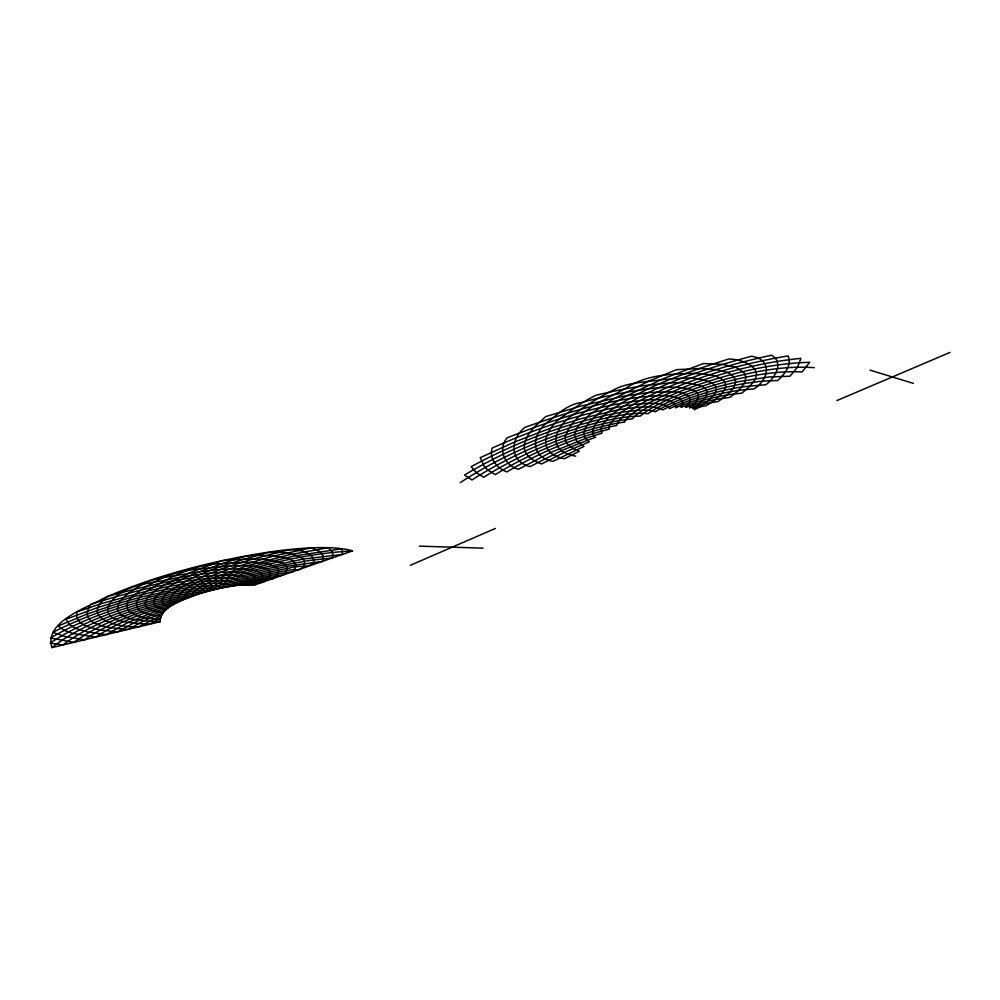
<?xml version="1.0" encoding="UTF-8"?>
<svg xmlns="http://www.w3.org/2000/svg" width="1000" height="1000" viewBox="0 0 1000 1000"><rect width="100%" height="100%" fill="white"/><g stroke="black" fill="none" stroke-linecap="round" stroke-linejoin="round"><path stroke-width="1.5" d="M352.6 550.887A153.138 32.325 -13.7 0 0 269.85 551.938C213.438 560.55 157.575 574.888 105.1 597.537C87.587 607.638 43.688 621.512 51.938 647.588C80.5 625.487 115.25 613.212 149.637 603.413A140.562 27.925 -13.6 0 1 153.825 602.263A136.363 27.1 -13.5 0 1 162.35 600.212A112.65 22.7 -13.4 0 1 170.312 598.4A105.412 21.325 -13.4 0 1 178.062 596.912A86.312 17.663 -13.4 0 1 185.138 595.688A81.613 16.75 -13.3 0 1 191.75 594.812A66.875 13.85 -13.4 0 1 197.613 594.188C215.7 589.388 234.788 582.938 253.837 585.275L352.475 550.938C318.75 552.725 285.363 559.163 252.963 568.575A151.988 31.075 -14.3 0 0 249.575 569.562L243.95 571.375A153.012 31.35 -14.4 0 0 240.738 572.438A133.312 27.6 -14.3 0 0 232.725 575.163A134.925 28.012 -14.4 0 0 225.362 578.013A109.6 23.038 -14.3 0 0 218.863 580.662A111.55 23.5 -14.4 0 0 213.175 583.35A90.262 19.175 -14.2 0 0 208.337 585.8A92.525 19.688 -14.3 0 0 204.387 588.2A76.263 15.938 -13.3 0 1 209.675 588.05A74.2 15.55 -13.3 0 1 214.112 588.25A60.312 12.713 -13.4 0 1 217.675 588.65L237.712 585.225L253.837 585.275A59.638 12.912 -13.6 0 0 256.85 583.312A74.05 16.075 -13.5 0 0 259.475 581.287A71.775 15.537 -13.5 0 0 261.175 579.4M460.25 482.638C500.562 456.3 545.312 436.962 591.675 424.188A155.062 36.025 -16.9 0 1 596.362 422.925A150.175 35.062 -16.7 0 1 605.538 420.788A124.3 29.45 -16.8 0 1 613.975 418.988A116.25 27.738 -16.8 0 1 621.8 417.7A95.388 23 -16.9 0 1 628.775 416.737A90.188 21.862 -16.9 0 1 634.938 416.275A74.075 18.075 -17 0 1 640.2 416.125A71.712 17.463 -18.1 0 1 643.662 413.375A87.95 21.275 -18.2 0 1 648.037 410.312A84.85 20.525 -18.1 0 1 653.263 407.175A104.9 25.125 -18.2 0 1 659.438 403.775A102.212 24.475 -18.2 0 1 666.35 400.387A126.463 29.863 -18.2 0 1 674.225 396.788A124.038 29.3 -18.1 0 1 682.688 393.325A152.7 35.462 -18.2 0 1 692.05 389.688A150.55 35 -18.1 0 1 701.75 386.35A172.675 39.625 -18 0 1 705.6 385.062L712.275 382.887A171.088 39.362 -17.9 0 1 716.15 381.763C747.962 372.738 781.05 365.25 814.338 367.675M165.7 609.888A125.962 24.787 -13.9 0 0 161.513 611.337L139.15 620.175L117.15 632.013L98.462 629.625L86.6 626.35L80.237 622.725L76.75 617.612L76.963 611.925L100.237 603.95L147.387 590.95L169.312 586.325L197.738 582.025L215.812 574.062L233 567.825L273.387 556.112L311.325 547.837L319.775 551.487L323.338 556.087L322.55 561.35L289.9 565.9A151.387 30.45 -14.1 0 0 286.613 566.5L280.8 567.737A149.725 30.113 -14.2 0 0 277.425 568.475A130.238 26.5 -14.2 0 0 268.812 570.45A129.925 26.463 -14.3 0 0 260.225 572.725A105.412 21.775 -14.2 0 0 252.338 574.938A105.825 21.9 -14.3 0 0 244.762 577.35A85.625 17.913 -14.2 0 0 237.963 579.65A86.375 18.088 -14.3 0 0 231.713 582.062A70.05 14.787 -14.2 0 0 226.287 584.312A70.938 14.988 -14.2 0 0 221.55 586.575A58.1 12.325 -14.1 0 0 217.675 588.65C205.012 591.562 192.5 595.35 180.675 600.788C172.275 605.275 159.2 610.475 160.012 621.775L51.938 647.588M410.375 565.275L495.438 528.425M836.938 400.562L950 352.413M419.425 546.15L483.062 548.15M575.688 456.138C543.975 450.763 555.275 424.8 576.337 412.663C587.513 404.212 599.712 397.163 612.137 390.7C626.775 382.212 644.55 382.388 660.938 379.725C678.188 378.862 698.263 374.7 713.75 384.237A181.938 45.912 -16.6 0 1 714.488 385.062A156.55 39.525 -16.8 0 1 715.975 387.238A157.088 40 -16.8 0 1 715.987 389.862A124.887 31.7 -17.1 0 1 715.4 392.45A125.825 32.125 -17.2 0 1 713.512 395.363A99.6 25.263 -17.4 0 1 711.162 398.175A101.25 25.787 -17.4 0 1 707.7 401.2A80.475 20.337 -17.6 0 1 703.9 404.075A83.05 21.037 -17.6 0 1 699.212 407.062A66.975 16.838 -17.7 0 1 694.325 409.862M870.037 370.15L913.275 383.35M261.175 579.4A84.537 17.337 -14.1 0 1 268.463 577.737A86.1 17.65 -14.1 0 1 275.6 576.375A106.662 21.6 -14.1 0 1 283.1 575.087A117.175 25.538 -13.3 0 0 285.025 572.888A148.537 32.388 -13.1 0 0 286.562 570.6A144.5 31.275 -13.1 0 0 286.85 568.575A169.65 36.625 -13 0 0 286.825 567.8L286.613 566.5A166.6 35.663 -13 0 0 286.087 565.862L282.725 563.05L276.825 561.112L261.613 559.1L244.025 559.113L221.85 560.712L190.837 572.337L164.363 584.938L153.9 591.763L147.625 597.65L145.15 602.537L145.6 605.55A148.5 32.337 -14.3 0 0 145.975 606.425L147.825 608.188A142.988 31.25 -14.2 0 0 149.537 609.362L152.675 610.638A138.275 30.263 -14.2 0 0 155.3 611.45L160.375 612.487A137.675 30.162 -14.2 0 0 162.763 612.837L144.113 620.737L127.912 629.45C115.037 628.138 75.138 626.663 90.938 604.237C130.4 591.85 170.85 581.413 212.213 578.3A143.825 29.625 -13.1 0 1 219.275 577.938A142.463 29.488 -13.1 0 1 225.362 578A114.162 23.938 -13.2 0 1 230.562 578.25A113.025 23.8 -13.1 0 1 234.688 578.888A89.913 19.1 -13.3 0 1 237.975 579.65A89.087 18.988 -13.3 0 1 240.175 580.75A70.9 15.175 -13.4 0 1 241.6 581.938A70.537 15.125 -13.4 0 1 242 583.375A56.788 12.2 -13.5 0 1 241.7 584.875A55.862 11.662 -14.1 0 1 247.725 582.987A68.037 14.1 -14.1 0 1 254.387 581.087A68.513 14.188 -14.1 0 1 261.175 579.4A90.525 19.613 -13.4 0 0 262.35 577.487A89.1 19.238 -13.4 0 0 262.45 575.8A112.987 24.325 -13.2 0 0 261.938 574.1A112.212 24.038 -13.2 0 0 260.212 572.725A141.838 30.175 -13 0 0 257.787 571.388A141.412 29.887 -13.1 0 0 254.088 570.425A164.988 34.588 -12.9 0 0 252.5 570.087C230.675 567.05 208.525 570.55 186.887 573.612C171.625 577.038 154.762 576.788 141.188 585.138C134.213 589.138 127.175 593.5 121.7 599.45C104.125 621.675 148.412 620.65 160.012 621.775C161.575 604.375 184.325 600.163 197.613 594.188A63.412 13.6 -14.1 0 1 199.062 592.4A77.638 16.612 -14.2 0 1 201.287 590.363A74.963 16.025 -14.1 0 1 204.4 588.2A94.438 19.562 -13.2 0 0 198.263 588.575A97.338 20.1 -13.3 0 0 191.412 589.338A120.087 24.475 -13.2 0 0 183.75 590.337A124.288 25.238 -13.3 0 0 175.575 591.725A147.963 29.638 -13.3 0 0 168.95 592.938L166.637 593.375A148.537 29.75 -13.4 0 0 163.275 594.087C125.162 602.375 87.688 614.525 52.912 632.337L64.4 636.388L84.675 639.775C104.625 625.763 127.45 616.5 150.538 609.05A132.863 26.2 -13.7 0 1 157.338 607.025A112.675 22.462 -13.6 0 1 164.788 604.913A100.438 20.125 -13.5 0 1 172.25 603.075A83.425 16.887 -13.5 0 1 179.25 601.462A77.9 16.812 -14 0 1 178.212 600.188A94.925 20.538 -14.1 0 1 177.7 598.638A87.513 18.887 -14.1 0 1 178.062 596.912A107.438 23.188 -14.2 0 1 179.062 594.925A101.225 21.775 -14.2 0 1 181.038 592.762A124.575 26.713 -14.4 0 1 183.75 590.337A119.375 25.5 -14.3 0 1 187.525 587.762A144.675 30.7 -14.5 0 1 191.488 585.3L192.1 584.938A142.188 30.025 -14.4 0 1 197.738 582.025M270.387 573.85A105.512 21.575 -14.1 0 1 278.238 572.212A130.262 26.237 -14.1 0 1 286.562 570.6A132.912 26.775 -14 0 1 294.488 569.388C302.15 572.1 308.775 562.35 301.425 557.95C291 552.263 277.938 551.55 266.462 552.85C232.913 562.612 197.712 571.475 168.675 591.712A147.713 31.625 -14.4 0 0 166.637 593.375L165.175 594.987A151.812 32.7 -14.5 0 0 164.412 595.9A132.425 28.575 -14.3 0 0 162.838 598.15A142.2 30.838 -14.4 0 0 162.35 600.212A116.5 25.25 -14.2 0 0 162.387 602A128.275 27.938 -14.3 0 0 163.375 603.587A105.538 22.9 -14.1 0 0 164.788 604.925A119.8 26.125 -14.2 0 0 166.975 606.075A99.338 21.55 -14 0 0 169.5 607A108.737 21.6 -13.7 0 0 162.525 609.138A127.1 25 -13.8 0 0 156.225 611.15L128.25 622.362L106.363 634.587L87.387 631.925L75.45 628.337L69.188 624.388L66 619.237L97.088 607.737L132 597.137L153.9 591.763L184.675 586.013A146.475 29.7 -13.2 0 1 192.1 584.938A145.363 29.55 -13.1 0 1 199.988 584.113A117.7 24.3 -13.2 0 1 207 583.525A115.45 23.925 -13.2 0 1 213.175 583.337A92.662 19.412 -13.3 0 1 218.463 583.362A90.975 19.125 -13.2 0 1 222.812 583.75A72.888 15.438 -13.3 0 1 226.287 584.312A71.65 15.2 -13.3 0 1 228.787 585.188A57.912 12.337 -13.4 0 1 230.45 586.188A56.537 11.9 -14.1 0 1 235.637 584.113A68.875 14.412 -14.2 0 1 241.6 581.938A68.562 14.338 -14.2 0 1 248.012 579.862A84.5 17.512 -14.2 0 1 255.125 577.725A84.55 17.5 -14.2 0 1 262.462 575.788A104.575 21.4 -14.2 0 1 270.387 573.85A114.6 24.838 -13.2 0 1 269.688 575.812A90.337 19.587 -13.4 0 1 268.475 577.737A93.05 20.25 -13.4 0 1 266.212 579.85A73.888 16.038 -13.6 0 1 263.562 581.888A69.237 14.212 -14.1 0 0 256.863 583.312A56.675 11.725 -14.1 0 0 250.55 584.8A57.825 12.488 -13.6 0 0 252.712 582.962A71.888 15.55 -13.5 0 0 254.375 581.087A70.738 15.263 -13.5 0 0 255.062 579.412A89.225 19.238 -13.3 0 0 255.125 577.725A88.763 19.075 -13.3 0 0 254.088 576.312A112.35 24.025 -13.2 0 0 252.325 574.938A112.375 23.912 -13.2 0 0 249.4 573.913A141.537 29.838 -13 0 0 245.662 572.962A141.775 29.712 -13.1 0 0 240.738 572.438C219.137 570.962 197.562 574.45 176.3 577.875C153.95 583.75 126.45 582.288 110.85 602.013C96.388 623.875 137.637 622.863 149.35 624.325L159.838 618.812C145.588 619.75 110.638 612.112 135.512 594.212C154.475 579.3 177.338 570.062 201.513 568.787C221.425 566.625 241.825 563.713 261.712 567.45A164.762 34.638 -13 0 1 263.288 567.788L265.338 568.6A165.675 35.075 -12.9 0 1 266.413 569.1A141.588 30.175 -13.1 0 1 268.812 570.45A142.9 30.663 -13 0 1 269.913 572.15A112.762 24.312 -13.3 0 1 270.387 573.85M244.762 577.35A89.087 19.038 -13.3 0 1 246.95 578.45A88.825 19.038 -13.3 0 1 248.012 579.862A70.525 15.163 -13.4 0 1 248.388 581.312A70.8 15.25 -13.4 0 1 247.738 582.987A56.95 12.275 -13.5 0 1 246.475 584.675A56 11.638 -14.1 0 1 252.725 582.962A68.275 14.087 -14.1 0 1 259.488 581.287A69.45 14.312 -14.1 0 1 266.2 579.85A85.8 17.512 -14.1 0 1 273.312 578.5A92.8 20.188 -13.5 0 0 275.587 576.375A117.575 25.625 -13.3 0 0 277.488 574.175A114.288 24.775 -13.3 0 0 278.238 572.212A144.987 31.375 -13.1 0 0 278.475 570.188A142.525 30.612 -13.1 0 0 277.413 568.475A167.125 35.737 -12.9 0 0 276.863 567.837L275.738 566.763A165.3 35.062 -13 0 0 274.675 566.263C258.212 560 239.95 562.85 222.787 563.587C196.95 563.913 173.263 575.262 151.5 588.312C125.512 602.737 136.562 615.538 160.775 615.825L138.65 626.875C121.05 627.85 77.412 619.138 107.825 596.35C146.625 585.737 186.25 575.988 226.663 575.075A142.575 29.625 -13.1 0 1 232.725 575.163A141.788 29.613 -13 0 1 237.7 575.675A113.062 23.887 -13.2 0 1 241.8 576.325M241.788 576.325A106.337 22.088 -14.3 0 1 249.4 573.913A130.988 26.837 -14.3 0 1 257.787 571.388A130.588 26.713 -14.2 0 1 266.413 569.1A150.025 30.337 -14.3 0 1 269.837 568.225L275.738 566.763A150.538 30.425 -14.2 0 1 279.137 566.025L309.1 560.487L332.5 557.888L332.663 552.425L328.225 547.675L288.825 554.9L246.938 565.812L212.213 578.3A138.475 29.05 -14.4 0 0 205.625 581.213A141.613 29.825 -14.5 0 0 199.988 584.113A115.188 24.475 -14.3 0 0 195.2 586.775A118.95 25.362 -14.4 0 0 191.412 589.338A96.438 20.663 -14.2 0 0 188.425 591.638A100.913 21.675 -14.2 0 0 186.425 593.8A81.962 17.637 -14.1 0 0 185.138 595.7A87.275 18.812 -14.1 0 0 184.75 597.425A71.438 15.388 -14 0 0 184.975 598.888A75.987 15.5 -13.4 0 0 178.212 600.188A92.013 18.6 -13.5 0 0 170.875 601.737A100.887 20.3 -13.5 0 0 163.375 603.587A121.5 24.162 -13.6 0 0 155.425 605.662A133.512 26.438 -13.7 0 0 148.6 607.7C122.312 615.825 96.2 626.112 73.8 642.375L50.388 638.013C84.625 618.125 122.625 605.475 161.075 596.625A147.925 29.475 -13.4 0 1 164.412 595.9A129.588 26.1 -13.4 0 1 172.887 594.15A123.825 25.025 -13.3 0 1 181.038 592.762A100.925 20.675 -13.3 0 1 188.438 591.638A97.025 19.938 -13.3 0 1 195.263 590.875A78.675 16.337 -13.3 0 1 201.287 590.363A76.05 15.838 -13.3 0 1 206.562 590.2A61.975 12.988 -13.4 0 1 211 590.275A59.325 12.637 -14.1 0 1 214.112 588.25A72.525 15.4 -14.2 0 1 218.075 586.025A71.237 15.1 -14.2 0 1 222.812 583.75A87.888 18.512 -14.3 0 1 228.412 581.3A86.762 18.238 -14.2 0 1 234.688 578.888A107.225 22.312 -14.3 0 1 241.8 576.325A112.425 23.863 -13.2 0 1 244.762 577.35M197.738 582.025A145.7 29.762 -13.2 0 1 205.625 581.213A143.6 29.45 -13.1 0 1 212.7 580.837A115.662 24.062 -13.2 0 1 218.875 580.662A114.038 23.825 -13.1 0 1 224.075 580.9A91.1 19.225 -13.3 0 1 228.412 581.3A89.85 19.013 -13.2 0 1 231.713 582.05A71.725 15.275 -13.3 0 1 234.188 582.938A70.862 15.125 -13.3 0 1 235.637 584.113A57.162 12.225 -13.4 0 1 236.312 585.388A56.087 11.75 -14.1 0 1 242 583.375A68.288 14.225 -14.2 0 1 248.388 581.312A68.3 14.212 -14.1 0 1 255.062 579.412A84.2 17.363 -14.2 0 1 262.362 577.487A84.862 17.475 -14.1 0 1 269.675 575.812A105.05 21.375 -14.1 0 1 277.488 574.175A107.088 21.775 -14.1 0 1 285.025 572.888A132.325 26.525 -14 0 1 292.913 571.675A147.938 32.237 -13.2 0 0 294.488 569.388L295.688 567A168.975 36.488 -13 0 0 295.688 566.225C295.25 559.487 286.7 558.45 281.537 557.087C265.562 555.175 248.65 553.538 233.438 559.825C206.812 569.525 177.05 576.938 156.025 596.987A152.15 32.775 -14.4 0 0 155.275 597.913L154.275 600.225A142.438 30.888 -14.3 0 0 153.812 602.263L154.062 603.212A148.363 32.35 -14.4 0 0 154.412 604.087A128.425 27.938 -14.2 0 0 155.425 605.662L155.65 605.85A142.925 31.288 -14.3 0 0 157.338 607.038A119.887 26.113 -14.1 0 0 159.562 608.175L159.925 608.3A138.287 30.325 -14.3 0 0 162.525 609.138A116.925 25.475 -14.1 0 0 165.7 609.888M202.2 586.175A114.725 24.325 -14.4 0 1 207 583.525A112.037 23.675 -14.3 0 1 212.7 580.837A137.863 28.825 -14.5 0 1 219.275 577.938A135.562 28.25 -14.4 0 1 226.663 575.075L234.925 572.038A153.812 31.637 -14.4 0 1 238.162 570.962L267.613 562.288L295.425 555.825L342.025 548.725L342.475 554.412L303.075 559.05L266.725 566.912A150.85 30.65 -14.2 0 0 263.288 567.788L257.45 569.45A151.175 30.762 -14.3 0 0 254.088 570.425A131.662 27.1 -14.3 0 0 245.662 572.962A132.65 27.363 -14.4 0 0 237.688 575.675A107.737 22.513 -14.3 0 0 230.55 578.25A109.1 22.85 -14.3 0 0 224.075 580.9A88.275 18.65 -14.2 0 0 218.463 583.362A89.887 19.025 -14.3 0 0 213.637 585.812A72.825 15.5 -14.2 0 0 209.675 588.05A74.675 15.925 -14.2 0 0 206.55 590.2A61.025 13.05 -14.1 0 0 204.262 592.125A64.088 13.35 -13.4 0 0 199.05 592.4A78.425 16.213 -13.3 0 0 193.05 592.925A81.912 16.887 -13.3 0 0 186.425 593.8A100.562 20.512 -13.3 0 0 179.05 594.925A105.838 21.513 -13.4 0 0 171.275 596.413A129.062 25.863 -13.4 0 0 162.85 598.162A136.975 27.35 -13.5 0 0 154.275 600.225C117.888 609.6 81.625 622.112 50.163 643.088L62.875 644.975C88.713 625.612 119.525 614.237 150.25 605.225A139.887 27.662 -13.6 0 1 154.412 604.087A122.062 24.375 -13.5 0 1 162.387 602A112.163 22.5 -13.5 0 1 170.325 600.2A92.413 18.75 -13.4 0 1 177.7 598.638A85.962 17.512 -13.4 0 1 184.75 597.413A70.688 14.525 -13.4 0 1 191.15 596.45A66.762 14.35 -14 0 1 191.75 594.812A81.7 17.55 -14.2 0 1 193.062 592.925A77.912 16.712 -14.1 0 1 195.275 590.875A96.088 20.55 -14.3 0 1 198.275 588.575A92.888 19.812 -14.2 0 1 202.213 586.175A94.688 19.7 -13.3 0 1 208.35 585.8A92.463 19.3 -13.2 0 1 213.65 585.812A74.375 15.65 -13.3 0 1 218.075 586.025A72.763 15.35 -13.3 0 1 221.562 586.575A58.975 12.5 -13.4 0 1 224.2 587.288A57.2 12.088 -14.1 0 1 228.787 585.188A69.75 14.663 -14.2 0 1 234.188 582.938A69.162 14.525 -14.2 0 1 240.175 580.75A85.25 17.763 -14.2 0 1 246.938 578.45A84.862 17.663 -14.2 0 1 254.088 576.312A104.913 21.587 -14.2 0 1 261.938 574.1A105.05 21.587 -14.2 0 1 269.913 572.15A129.588 26.237 -14.2 0 1 278.475 570.188A130.887 26.488 -14.1 0 1 286.85 568.575A150.6 30.125 -14.1 0 1 290.113 567.975C296.863 564.375 317.1 570 313.163 557.825C307.775 550.662 296.537 549.312 288.312 550.062C252.237 558.812 215.525 568.225 182.95 586.55A145.175 30.863 -14.4 0 0 179 589.012L177.625 590.062A147.287 31.5 -14.5 0 0 175.575 591.725A124.95 26.825 -14.3 0 0 172.887 594.15M202.213 586.175A117.413 24.125 -13.2 0 0 195.2 586.775A120.463 24.663 -13.3 0 0 187.512 587.762A146.037 29.462 -13.2 0 0 180.113 588.85L179 589.012A148.5 29.887 -13.3 0 0 172.35 590.225L141.225 597.062L118.525 603.375L87.137 614.038L58.038 626.062L64.212 630.325L72.912 633.475L95.538 637.175C113.2 625.225 133.025 616.838 153.238 610.2A127.7 25.225 -13.8 0 1 159.562 608.175A112.15 22.262 -13.7 0 1 166.975 606.062A93.925 18.837 -13.6 0 1 174.05 604.175A86.85 18.787 -14 0 1 172.25 603.075A105.388 22.887 -14.2 0 1 170.875 601.725A95.125 20.587 -14.1 0 1 170.325 600.2A116.287 25.2 -14.2 0 1 170.325 598.4A107.713 23.262 -14.2 0 1 171.287 596.413A132.113 28.487 -14.4 0 1 172.887 594.15M688.512 396.25A99.95 25.1 -17.1 0 1 689.963 398.038A99.075 24.975 -17.1 0 1 690.15 400.213A79.1 19.9 -17.3 0 1 689.625 402.425A78.713 19.85 -17.3 0 1 687.987 404.888A63.513 15.95 -17.5 0 1 685.763 407.337A62.875 14.887 -17.9 0 1 692.8 405.125A76.513 17.975 -17.8 0 1 700.337 402.975A76.988 18.1 -17.8 0 1 707.688 401.2A94.825 22.075 -17.7 0 1 715.375 399.55A96.475 22.5 -17.7 0 1 722.525 398.375A119.188 27.513 -17.6 0 1 729.862 397.375A131.188 33.625 -17.5 0 0 734.275 393.988A165.65 43.012 -17.2 0 0 738.525 390.4A160.975 41.425 -17.2 0 0 741.475 387.05A146.412 33.7 -17.6 0 0 733.05 388.45A145.225 33.3 -17.7 0 0 724 390.412A118.038 27.462 -17.8 0 0 715.4 392.45A118.05 27.413 -17.9 0 0 706.55 394.925A95.625 22.487 -17.9 0 0 698.3 397.413A96.163 22.6 -18 0 0 690.138 400.213A78.05 18.538 -18 0 0 682.712 402.962A78.763 18.713 -18 0 0 675.638 405.887A64.562 15.462 -18 0 0 669.388 408.688A65.65 16.375 -17.2 0 0 668.35 407.088A80.188 19.137 -18.1 0 1 674.938 404.038A79.125 18.875 -18 0 1 682.038 401.1A97.575 23.025 -18.1 0 1 689.963 398.05A96.638 22.812 -18 0 1 698.162 395.225A119.325 27.8 -18 0 1 707.087 392.362A118.675 27.688 -17.9 0 1 715.987 389.875A145.988 33.537 -17.8 0 1 725.475 387.388A146.05 33.663 -17.7 0 1 734.587 385.425A167.55 38.2 -17.6 0 1 738.112 384.7L744.137 383.537A169.05 38.737 -17.5 0 1 747.387 383.05L761.963 381.15L777.862 380.5C784.275 374.225 792.113 365.538 788.125 355.925C742.775 363.387 698.088 376.188 656.438 395.788A161.525 38.1 -18.3 0 0 648.3 399.8L647.337 400.325A164.762 38.925 -18.4 0 0 641.062 403.85A135.612 32.525 -18.3 0 0 634.8 407.562A141.825 34.038 -18.4 0 0 629.525 411.225A114.875 27.887 -18.2 0 0 625.163 414.525A122.163 29.663 -18.3 0 0 621.788 417.7A99.175 24.275 -18.2 0 0 619.25 420.525A107.75 26.363 -18.2 0 0 617.612 423.162A88.138 21.662 -18.1 0 0 616.712 425.45A92.238 21.862 -16.9 0 0 609.3 427.062A110.887 26.012 -16.9 0 0 601.225 429A124.475 28.925 -16.9 0 0 592.8 431.388A146.662 33.625 -16.9 0 0 585 433.713C553.638 443.8 523.387 457.425 495.275 474.6L487.925 470.163L483.963 466.075L480.238 457.675L515.05 441.8L551.25 427.925L581.1 418.663L614.288 410.712A163.6 38.638 -16.7 0 1 617.8 410.012L620.138 409.637A162.675 38.6 -16.6 0 1 626.763 408.638A137.012 32.925 -16.7 0 1 634.812 407.562A132.312 32.013 -16.7 0 1 641.95 407.062A107.587 26.3 -16.9 0 1 648.125 406.863A104.375 25.638 -16.8 0 1 653.263 407.175A84.537 20.888 -17 0 1 657.45 407.738M609.3 427.062A98.338 24.213 -18.1 0 0 609.212 429.175A103.837 24.3 -17 0 0 601.388 431.238A123.863 28.637 -16.9 0 0 593.013 433.612A141.213 32.3 -17 0 0 585.55 436.025C558.112 445.062 531.7 457.163 506.875 471.938C497.413 468.225 488.663 458.888 492.163 448.062C535.075 429.012 579.85 413.263 626.3 405.625A163.463 38.95 -16.7 0 1 632.95 404.625L634.025 404.513A160.55 38.525 -16.6 0 1 641.062 403.837A132.875 32.275 -16.7 0 1 648.213 403.35A130.7 31.188 -18.3 0 1 655.362 399.65A160.987 37.775 -18.3 0 1 663.5 395.65A157 36.837 -18.2 0 1 672.375 391.775C713.337 374.637 756.712 362.938 800.9 358.338L797.625 367.062L789.975 376.238L769.062 376.95L739.212 381.562A168.562 38.65 -17.7 0 0 735.65 382.275L729.25 383.825A168.363 38.425 -17.8 0 0 725.512 384.75A146.8 33.913 -17.8 0 0 715.962 387.238A147.55 33.988 -18 0 0 706.275 390.175A119.95 28.087 -18 0 0 697.3 393.062A121.137 28.338 -18.1 0 0 688.512 396.25A98.038 23.25 -18.1 0 0 680.562 399.325A99.425 23.575 -18.1 0 0 673.062 402.575A80.538 19.3 -18.1 0 0 666.462 405.637A82.062 19.675 -18.1 0 0 660.512 408.75A67.038 16.2 -18.1 0 0 655.475 411.637M609.288 427.062A119.775 29.388 -18.3 0 1 610.025 424.625A107.85 26.463 -18.2 0 1 611.625 421.987A132.375 32.262 -18.4 0 1 613.975 418.988A122.338 29.812 -18.3 0 1 617.325 415.825A150.638 36.325 -18.5 0 1 621.525 412.287A142.1 34.237 -18.3 0 1 626.775 408.638A167.987 40 -18.5 0 1 630.525 406.175L632.95 404.625A165.188 39.212 -18.4 0 1 639.225 401.087C680.55 378.938 725.888 365.15 771.55 355.2C784.463 362.925 774.75 378.263 765.8 384.738L744.725 386.562A168.025 38.3 -17.5 0 0 741.488 387.05A188.3 48.812 -16.9 0 0 742.513 385.75L744.137 383.537A184.762 47.375 -16.9 0 0 744.613 382.362L745.938 377.113L743.95 372.575L735.512 367.113L722.288 364.338L703.363 363.55L664.163 378.363L627.212 395.513L610.212 405.363L597.675 414.275L589.4 422.062L585.812 427.137A169.45 41.4 -18.5 0 0 584.963 428.65L584.062 431.863A163.1 40.075 -18.5 0 0 583.85 434.075L584.562 436.662A157.613 38.875 -18.4 0 0 585.5 438.413L588.013 440.875A156.925 38.763 -18.4 0 0 589.35 441.825L564.963 452.088L541.45 464L534.062 460.613L528.35 456.413L524.837 451.2L524.225 447.312L524.625 442.925L527.962 435.275L533.787 427.537L545.625 416.613L580.262 406.225L622.85 396.35L648.487 392.512L672.375 391.775A158.512 38.975 -16.7 0 1 678.2 392.25A156.962 38.9 -16.6 0 1 682.688 393.325A126.375 31.5 -16.9 0 1 686.263 394.538A125.138 31.387 -16.9 0 1 688.525 396.25M624.45 422.025A84.038 20.15 -16.9 0 0 617.612 423.162A101.587 24.125 -16.9 0 0 610.013 424.625A111.425 26.263 -16.9 0 0 601.9 426.562A134 31.175 -16.8 0 0 593.138 428.825A147.438 33.975 -16.9 0 0 585.288 431.175C549.625 442.113 515.288 457.512 483.638 477.275L476.262 472.575L471.112 466.675C514.525 443.225 561 425.05 609.275 414.613A162.738 38.25 -16.7 0 1 612.775 413.913A142.825 33.938 -16.7 0 1 621.512 412.287A136.363 32.638 -16.7 0 1 629.538 411.225A111.463 26.988 -16.8 0 1 636.638 410.462A107.137 26.088 -16.8 0 1 642.812 410.238A87.112 21.375 -16.9 0 1 648.037 410.3A84.213 20.738 -16.9 0 1 652.237 410.85A68.8 17 -17.1 0 1 655.487 411.637M624.45 422.025A80.8 19.812 -18.1 0 1 626.213 419.55A99 24.137 -18.2 0 1 628.775 416.737A92.837 22.65 -18.1 0 1 632.25 413.762A114.625 27.713 -18.3 0 1 636.638 410.462A109.362 26.438 -18.2 0 1 641.95 407.075A135.238 32.287 -18.3 0 1 648.213 403.363M648.213 403.363A129.462 31.65 -16.7 0 1 654.3 403.438A104.775 25.825 -16.9 0 1 659.438 403.762A102.325 25.337 -16.9 0 1 663.413 404.6A82.562 20.512 -17.1 0 1 666.462 405.637A80.8 20.137 -17.1 0 1 668.363 407.088A65.625 15.788 -18 0 0 662.663 409.963A67.038 16.65 -17.1 0 0 660.5 408.75A82.275 20.387 -17 0 0 657.438 407.738A84.55 20.362 -18.1 0 0 652.225 410.85A68.987 16.738 -18.1 0 0 647.95 413.7A71.062 17.45 -17 0 0 643.65 413.375A86.75 21.2 -16.9 0 0 638.425 413.325A90.6 22.05 -16.9 0 0 632.25 413.775A110.95 26.762 -16.8 0 0 625.175 414.538A116.812 28 -16.8 0 0 617.312 415.825A142.1 33.612 -16.7 0 0 608.612 417.438A150.975 35.425 -16.8 0 0 599.388 419.588C552.05 431.287 506.45 450.087 464.55 475L471.962 479.95C508.338 456.712 548.3 439.2 589.763 427.312A154.213 35.638 -16.8 0 1 594.412 426.05A134.7 31.488 -16.9 0 1 603.237 423.775A123.675 29.162 -16.8 0 1 611.613 421.975A102.088 24.362 -16.9 0 1 619.25 420.513A94.95 22.8 -16.9 0 1 626.2 419.55A78.225 18.925 -16.9 0 1 632.325 418.913A75.5 18.462 -18.1 0 1 634.938 416.275A92.613 22.5 -18.2 0 1 638.425 413.312A88.225 21.438 -18.1 0 1 642.812 410.25A109.05 26.25 -18.3 0 1 648.125 406.863A105.275 25.325 -18.2 0 1 654.3 403.438A130.25 30.925 -18.3 0 1 661.45 399.738A126.962 30.137 -18.2 0 1 669.35 396.112A156.375 36.5 -18.3 0 1 678.2 392.25A153.412 35.825 -18.1 0 1 687.6 388.6L697.925 384.775A173.575 40.062 -18 0 1 701.787 383.475C736.637 371.95 772.837 363.288 809.663 362.312L802.138 371.962C777.337 370.662 752.688 375.188 728.713 381.125A169.363 38.888 -17.8 0 0 724.95 382.062L718.325 383.938A170.125 38.913 -17.9 0 0 714.488 385.062A148.35 34.362 -18 0 0 704.737 388.013A149.787 34.638 -18.1 0 0 695.088 391.337A121.725 28.625 -18.1 0 0 686.263 394.538A123.475 29.013 -18.2 0 0 677.837 397.975A99.862 23.8 -18.1 0 0 670.312 401.25A101.8 24.262 -18.2 0 0 663.4 404.6A82.387 19.837 -18.1 0 0 657.438 407.738M666.363 400.387A127.438 31.45 -16.7 0 0 661.438 399.738A129.963 31.862 -16.8 0 0 655.362 399.65A159.85 38.775 -16.6 0 0 648.3 399.8A161.25 38.837 -16.6 0 0 641.25 400.462C594.9 405.838 550.212 420.725 507.038 437.9C497.325 449.513 504.812 465.55 518.438 469.288L550.8 452.4L586.587 438.05A140.512 31.975 -17 0 1 594 435.65A120.288 27.713 -17 0 1 602.087 433.162A112.625 27.763 -18.2 0 1 601.388 431.238A136.425 33.537 -18.4 0 1 601.225 429A119.787 29.462 -18.2 0 1 601.912 426.562A146.263 35.775 -18.4 0 1 603.237 423.775A132.45 32.388 -18.3 0 1 605.55 420.788A162.425 39.337 -18.5 0 1 608.625 417.438A150.8 36.5 -18.4 0 1 612.788 413.913A173.4 41.588 -18.5 0 1 614.562 412.5L617.8 410.012A168.275 40.237 -18.4 0 1 621.538 407.55C661.312 382.738 706.562 368.312 751.55 356.238C773.15 359.4 768.688 380.15 753.775 388.963L746.087 389.588A148.287 34.125 -17.5 0 0 738.538 390.4A145.588 33.35 -17.6 0 0 730.15 391.8A118.287 27.462 -17.7 0 0 722.062 393.338A117.413 27.188 -17.8 0 0 713.512 395.363A95.113 22.3 -17.9 0 0 705.425 397.463A95.15 22.275 -17.9 0 0 697.212 399.938A77.275 18.288 -17.9 0 0 689.625 402.425A77.688 18.375 -18 0 0 682.225 405.15A63.775 15.213 -18 0 0 675.55 407.812A64.575 16.163 -17.3 0 0 675.638 405.887A79.675 19.963 -17.1 0 0 674.938 404.038A81.037 20.238 -17.1 0 0 673.062 402.575A100.812 25.137 -17 0 0 670.312 401.25A102.662 25.488 -17 0 0 666.35 400.4M695.537 402.425A76.912 18.125 -17.9 0 0 687.987 404.888A63.2 15.012 -17.9 0 0 681.05 407.362A63.825 16.012 -17.4 0 0 682.225 405.15A78.95 19.85 -17.2 0 0 682.7 402.962A79.875 20.038 -17.2 0 0 682.025 401.1A99.725 25.013 -17 0 0 680.55 399.325A101.1 25.25 -17 0 0 677.837 397.987A126.05 31.375 -16.8 0 0 674.225 396.788A127.85 31.625 -16.8 0 0 669.338 396.112A158.038 38.763 -16.6 0 0 663.5 395.65A160.45 39.038 -16.6 0 0 656.438 395.788C611.175 398.488 567.413 412.362 524.9 427.35C509.95 439.225 509.225 461.4 529.963 466.637L561.912 450.4L590.363 439.15A139.525 31.612 -17.1 0 1 595.425 437.388A132.863 32.788 -18.3 0 1 594.012 435.65A157.887 38.9 -18.5 0 1 593.112 433.888L593.013 433.612A136.312 33.575 -18.3 0 1 592.812 431.388A163.312 40.062 -18.5 0 1 593.062 429.162L593.138 428.825A146.213 35.838 -18.4 0 1 594.425 426.05A169.575 41.337 -18.6 0 1 595.3 424.538L596.362 422.925A162.45 39.475 -18.5 0 1 599.388 419.575L603.188 415.863A173.525 41.775 -18.5 0 1 604.95 414.45C641.513 387.25 685.675 372.788 728.612 359.038C742.075 358.888 767.15 368.288 751.263 384.487A187.812 48.5 -17 0 1 750.212 385.788L746.087 389.588A165.162 42.713 -17.3 0 1 741.8 393.175A147.475 33.775 -17.4 0 0 734.287 393.988A119.775 27.763 -17.6 0 0 726.925 394.988A117.675 27.2 -17.7 0 0 718.875 396.512A95.288 22.275 -17.8 0 0 711.162 398.175A94.637 22.088 -17.8 0 0 703.112 400.262A76.862 18.125 -17.9 0 0 695.537 402.425A79.15 20 -17.4 0 1 692.812 405.125A63.8 16.038 -17.5 0 1 689.613 407.738M695.55 402.425A78.812 19.875 -17.4 0 0 697.212 399.938A98.963 25.062 -17.2 0 0 698.3 397.425A99.213 25.025 -17.2 0 0 698.15 395.225A124.688 31.488 -17 0 0 697.288 393.062A125.363 31.475 -17 0 0 695.088 391.337A156.438 39.162 -16.7 0 0 692.05 389.7A157.325 39.05 -16.7 0 0 687.6 388.6C667.938 385.238 647.875 388.875 628.387 391.85C612.863 394.725 597.438 398.125 582.225 402.35C569.462 403.85 559.587 412.125 550.237 420.25C532.238 431.45 528.038 456.725 552.9 461.375L583.975 446.45L576.575 441.037L574.587 434.525L576.675 428.475L578.825 425.462L590.013 414.375L612.95 399.188L648.763 381.125L676.525 369.663L699 368.525L716.062 369.562L727.663 372.45L734.05 376.812L735.537 381.275A182.925 46.537 -16.8 0 1 735.65 382.275L735.037 384.263A185.062 47.587 -16.8 0 1 734.587 385.425A158.438 40.55 -17 0 1 733.062 388.45A161.3 41.65 -17.1 0 1 730.15 391.8A127.725 32.65 -17.4 0 1 726.925 394.988A131.488 33.825 -17.4 0 1 722.537 398.363A104.087 26.475 -17.6 0 1 717.975 401.55A96.025 22.325 -17.6 0 0 710.85 402.725A77.9 18.262 -17.7 0 0 703.9 404.075A76.65 17.962 -17.8 0 0 696.575 405.85A62.938 14.863 -17.8 0 0 689.613 407.738M565.087 437.2L565.388 440.487L568.15 444.913L572.975 448.425L579.388 451.238L564.312 458.75C535.388 453.013 544.288 428.125 563.837 415.925C573.95 408.075 584.688 400.538 596.225 395.175C612.6 391.3 629.062 387.825 645.713 385.438C664.137 383.675 683.888 379.812 701.75 386.35A156.688 39.25 -16.8 0 1 704.737 388.013A156.438 39.513 -16.8 0 1 706.275 390.175A124.825 31.525 -17.1 0 1 707.087 392.362A124.85 31.725 -17.1 0 1 706.55 394.925A99.038 25.062 -17.3 0 1 705.425 397.463A99.6 25.3 -17.3 0 1 703.112 400.262A79.188 20 -17.5 0 1 700.35 402.975A80.5 20.375 -17.5 0 1 696.587 405.85A64.862 16.312 -17.6 0 1 692.5 408.587A63.6 14.975 -17.7 0 1 699.2 407.062A77.575 18.137 -17.7 0 1 706.125 405.712A82.963 20.962 -17.6 0 0 710.837 402.725A104.262 26.6 -17.5 0 0 715.375 399.55A101.163 25.7 -17.5 0 0 718.875 396.512A127.9 32.788 -17.3 0 0 722.062 393.338A125.763 32.05 -17.3 0 0 723.988 390.412A158.613 40.688 -17 0 0 725.475 387.388A157.05 39.95 -16.9 0 0 725.512 384.75A183.05 46.638 -16.7 0 0 725.375 383.75L724.95 382.062A182 45.9 -16.7 0 0 724.237 381.238C716.625 373.6 704.663 374.412 694.712 373.425C671.712 373.95 647.775 374.425 627.712 387.05C605.712 400.387 573.85 410.65 565.087 437.2"/></g></svg>
